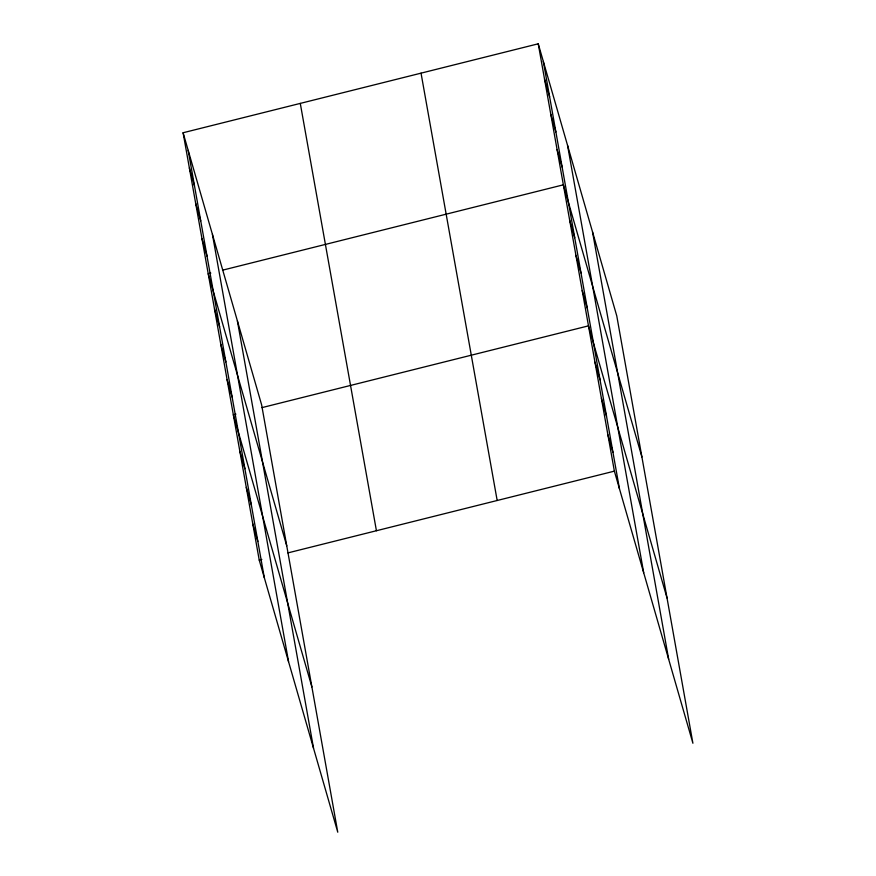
<?xml version="1.0" encoding="UTF-8"?>
<svg xmlns="http://www.w3.org/2000/svg" width="876" height="876" viewBox="0 0 876 876"><rect width="100%" height="100%" fill="white"/><g stroke="black" fill="none" stroke-linecap="round" stroke-linejoin="round"><path stroke-width="1.31" d="M183.095 132.747L261.628 404.854L337.764 832.2L259.23 560.092L183.095 132.747L538.236 43.8L616.77 315.907L692.905 743.253L614.372 471.146L538.236 43.8M210.82 273.115L208.214 273.772L286.759 545.879M222.537 270.18L563.356 184.825L641.9 456.933M235.94 414.14L233.344 414.797L311.878 686.904M261.99 407.614L588.486 325.85L667.019 597.958M259.23 560.092L261.836 559.435M287.875 552.909L614.372 471.146M544.511 79.059L549.602 96.667M550.796 114.307L555.877 131.926M557.081 149.566L562.162 167.185M569.641 220.073L574.722 237.692M575.915 255.332L581.007 272.951M582.201 290.591L587.281 308.21M594.957 362.171L600.038 379.79M601.429 398.492L606.51 416.111M607.9 434.814L612.981 452.432M189.369 168.006L194.45 185.624M195.655 203.265L200.735 220.872M201.929 238.513L207.021 256.131M214.5 309.031L219.58 326.639M220.774 344.279L225.866 361.897M227.059 379.538L232.14 397.156M239.816 451.118L244.897 468.737M246.287 487.439L251.368 505.058M252.759 523.76L257.84 541.379M592.537 231.932L668.673 659.267M567.56 145.394L643.696 572.74M543.317 61.419L619.452 488.753M421.038 73.157L497.174 500.492M300.282 103.39L376.428 530.736M237.385 320.879L313.531 748.213M212.419 234.352L288.554 661.687M188.176 150.365L264.311 577.7"/></g></svg>
